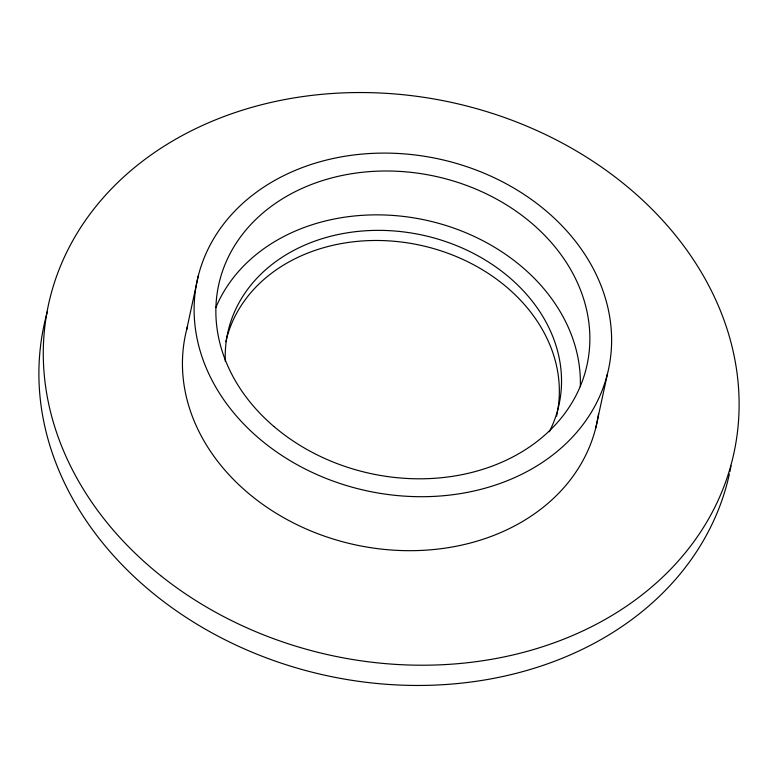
<?xml version="1.0" encoding="UTF-8"?>
<svg xmlns="http://www.w3.org/2000/svg" width="778" height="778" viewBox="0 0 778 778"><rect width="100%" height="100%" fill="white"/><g stroke="black" fill="none" stroke-linecap="round" stroke-linejoin="round"><path stroke-width="1.17" d="M186.642 329.736L198.312 275.752M595.744 428.017L607.414 374.043A210.4 169.789 12.2 0 0 336.68 157.759A210.4 169.789 12.2 0 0 264.481 442.896A210.4 169.789 12.2 0 0 607.414 374.043M729.394 473.987A350.664 282.978 12.2 0 1 318.202 673.699A350.664 282.978 12.2 0 1 47.39 311.618M731.028 465.847A350.664 282.978 12.2 0 1 729.89 471.672M225.834 341.668A169.487 136.772 12.2 0 1 418.214 244.798A169.487 136.772 12.2 0 1 557.719 410.239M557.505 411.416A169.487 136.772 12.2 0 1 556.542 416.094M598.506 414.071A210.4 169.789 12.2 0 1 355.954 544.97A210.4 169.789 12.2 0 1 187.556 326.303M215.837 307.611A188.48 152.099 12.2 0 1 425.692 220.135A188.48 152.099 12.2 0 1 580.31 386.705M225.319 361.274A169.487 136.772 12.2 0 1 422.571 235.141A169.487 136.772 12.2 0 1 549.297 431.8M160.676 575.632A350.664 282.978 12.2 0 0 732.137 460.664A350.664 282.978 12.2 0 0 280.751 100.343A350.664 282.978 12.2 0 0 160.676 575.632M273.914 426.49A188.48 152.099 12.2 0 0 584.628 374.228A188.48 152.099 12.2 0 0 350.042 173.98A188.48 152.099 12.2 0 0 273.914 426.49"/></g></svg>
